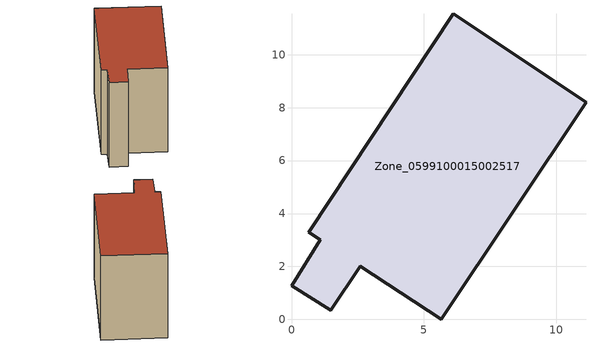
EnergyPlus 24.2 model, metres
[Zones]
Zone_0599100015002517
 floor ground (C_G): 0.65,3.3 6.11,11.55 11.13,8.21 5.66,0 2.6,2.01 1.48,0.34 0,1.27 1.09,3.01 z0.7
 wall outside (C_F): 6.11,11.55 0.65,3.3 1.09,3.01 0,1.27 1.48,0.34 2.6,2.01 5.66,0 11.13,8.21 6.11,11.55 z0.7:9.88
 roof outside (C_R): 1.48,0.34 2.6,2.01 5.66,0 11.13,8.21 6.11,11.55 0.65,3.3 1.09,3.01 0,1.27 z9.88
[BUILDING]
Pand.0599100015002517: North Axis=0; Terrain=City; Loads Convergence Tolerance Value=0.04; Temperature Convergence Tolerance Value=0.4; Solar Distribution=FullExterior; Maximum Number of Warmup Days=25; Minimum Number of Warmup Days=1
[Site:Location]
Rotterdam.The.Hague.AP_ZH_NLD Design_Conditions: Latitude=51.96; Longitude=4.45; Time Zone=1; Elevation=-4.5
[SITE:GROUNDTEMPERATURE:BUILDINGSURFACE]
18, 18, 18, 18, 18, 18, 18, 18, 18, 18, 18, 18
[MATERIAL] Thermal Absorptance=0.9; Solar Absorptance=0.7; Visible Absorptance=0.7
Name | Roughness | Thickness | Conductivity | Density | Specific Heat
G.TI.1975-1991 | MediumSmooth | 0.15 | 0.288461 | 540 | 1210
F.TI.1975-1991 | Rough | 0.3 | 0.230769 | 1920 | 840
R.TI.1975-1991 | MediumRough | 0.2 | 0.153846 | 1500 | 1000
[CONSTRUCTION]
C_G: G.TI.1975-1991
C_F: F.TI.1975-1991
C_R: R.TI.1975-1991
[ZONE]
Zone_0599100015002517: Type=1; Multiplier=1; Ceiling Height=Autocalculate; Volume=Autocalculate; Floor Area=autocalculate; Part of Total Floor Area=Yes
[ZONEINFILTRATION:DESIGNFLOWRATE]
Infil_Zone_0599100015002517: Zone or ZoneList or Space or SpaceList=Zone_0599100015002517; Schedule=AlwaysOn; Design Flow Rate Calculation Method=Flow/Area; Flow Rate per Floor Area=0.003; Constant Term Coefficient=1; Temperature Term Coefficient=0; Velocity Term Coefficient=0; Velocity Squared Term Coefficient=0
[HVACTEMPLATE:ZONE:IDEALLOADSAIRSYSTEM]
Zone_0599100015002517: Maximum Heating Supply Air Temperature=50; Minimum Cooling Supply Air Temperature=13; Maximum Heating Supply Air Humidity Ratio=0.0156; Minimum Cooling Supply Air Humidity Ratio=0.0077; Heating Limit=NoLimit; Cooling Limit=NoLimit; Dehumidification Control Type=ConstantSensibleHeatRatio; Cooling Sensible Heat Ratio=0.7; Dehumidification Setpoint=60; Humidification Control Type=None; Humidification Setpoint=30; Outdoor Air Method=None; Outdoor Air Flow Rate per Person=0.00944; Outdoor Air Flow Rate per Zone Floor Area=0; Outdoor Air Flow Rate per Zone=0; Demand Controlled Ventilation Type=None; Outdoor Air Economizer Type=NoEconomizer; Heat Recovery Type=None; Sensible Heat Recovery Effectiveness=0.7; Latent Heat Recovery Effectiveness=0.65
[ZONECONTROL:THERMOSTAT]
ThermostatControl_Zone_0599100015002517: Zone or ZoneList=Zone_0599100015002517; Control Type Schedule=DualSetpointControlType; Control 1=Thermostat_Zone_0599100015002517; Temperature Difference Between Cutout And Setpoint=0
[THERMOSTATSETPOINT:DUALSETPOINT]
Thermostat_Zone_0599100015002517: Heating Setpoint Temperature Schedule=HeatingSetpoint_Zone_0599100015002517; Cooling Setpoint Temperature Schedule=CoolingSetpoint_Zone_0599100015002517
[SCHEDULE:COMPACT]
HeatingSetpoint_Zone_0599100015002517: Through: 12/31, For: AllDays, Until: 24:00, 21
CoolingSetpoint_Zone_0599100015002517: Through: 12/31, For: AllDays, Until: 24:00, 24
DualSetpointControlType: Through: 12/31, For: AllDays, Until: 24:00, 4
AlwaysOn: Through: 12/31, For: AllDays, Until: 24:00, 1
